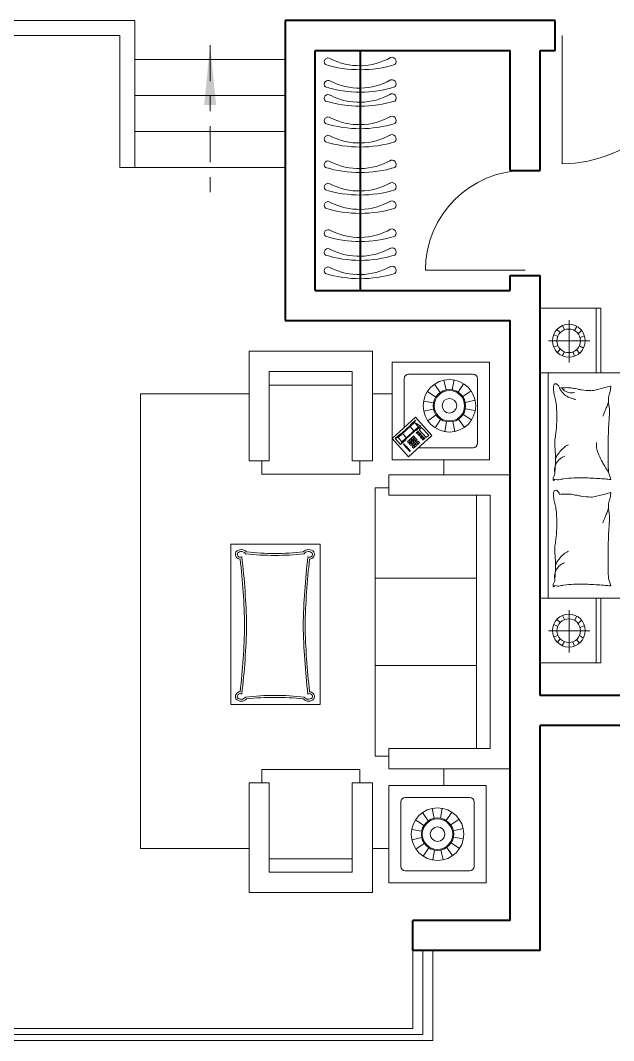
# Model space of a CAD drawing. Header units: millimetres. Extents: x 2835.4 to 2865.6, y 2144.9 to 2157.4.
# Drawn here: x 2856.47 to 2860.42, y 2144.9 to 2151.7 of the extents above; entities that cross this region are included whole.
import ezdxf

# ---------------------------------------------------------------- set-up
doc = ezdxf.new("R2010")
doc.units = ezdxf.units.MM
doc.linetypes.add('ACAD_ISO10W100', pattern=[18, 12, -3, 0, -3])
for name, color, linetype, lineweight in [('cOtAs 1', 254, 'Continuous', 5), ('FURNITURE', 220, 'Continuous', 5), ('Muro1', 162, 'Continuous', 40), ('Puertas', 52, 'Continuous', 5), ('WINDOW', 2, 'Continuous', 5)]:
    doc.layers.add(name, color=color, linetype=linetype, lineweight=lineweight)
doc.styles.get("Standard").update_dxf_attribs({"font": 'arial.ttf'})

# ---------------------------------------------------------------- blocks, each defined once
blk = doc.blocks.new('_ARROW')
blk.add_solid([(0, 0), (-1, 0.1), (-1, -0.1)])
blk = doc.blocks.new('apto.')
at = {"layer": 'cOtAs 1', "linetype": 'ACAD_ISO10W100', "lineweight": 5, "ltscale": 0.02}
blk.add_lwpolyline([(2857.7357, 2151.5372), (2857.7357, 2150.5504)], dxfattribs=at)
at = {"layer": 'FURNITURE', "linetype": 'ByBlock'}
for p, q in [((2860.3385, 2149.7842), (2859.9353, 2149.7842)), ((2859.9353, 2149.7842), (2859.9353, 2149.3522)), ((2860.3063, 2149.3522), (2860.3063, 2149.7842)), ((2860.3385, 2149.3522), (2860.3385, 2149.7842)), ((2860.1265, 2149.7036), (2860.1265, 2149.4218)), ((2860.0679, 2149.6209), (2860.0457, 2149.6417)), ((2860.0974, 2149.6402), (2860.0829, 2149.6677)), ((2860.1265, 2149.6763), (2860.1265, 2149.6451)), ((2860.1629, 2149.6352), (2860.1784, 2149.6627)), ((2860.1874, 2149.614), (2860.2106, 2149.6358)), ((2859.9905, 2149.5653), (2860.2657, 2149.5653)), ((2860.046, 2149.5653), (2860.0162, 2149.5653)), ((2860.0517, 2149.5958), (2860.0242, 2149.6082)), ((2860.2004, 2149.5879), (2860.2297, 2149.6003)), ((2858.8171, 2149.4969), (2857.9949, 2149.4969)), ((2857.9949, 2149.4969), (2857.9949, 2148.7669)), ((2858.8171, 2148.7669), (2858.8171, 2149.4969)), ((2860.0524, 2149.5351), (2860.0248, 2149.5244)), ((2860.0686, 2149.5111), (2860.0488, 2149.489)), ((2860.0955, 2149.4932), (2860.0819, 2149.4667)), ((2860.151, 2149.4921), (2860.162, 2149.4639)), ((2860.1762, 2149.5068), (2860.1958, 2149.4832)), ((2860.1961, 2149.5332), (2860.2228, 2149.5169)), ((2858.9479, 2148.7739), (2858.9479, 2149.4239)), ((2858.9479, 2149.4239), (2859.5979, 2149.4239)), ((2859.5979, 2149.4239), (2859.5979, 2148.7739)), ((2858.1299, 2149.3619), (2858.3905, 2149.3619)), ((2858.1299, 2148.7669), (2858.1299, 2149.3619)), ((2858.3905, 2149.3619), (2858.6821, 2149.3619)), ((2858.6821, 2149.3619), (2858.6821, 2148.7669)), ((2859.9353, 2149.3522), (2860.3385, 2149.3522)), ((2861.9353, 2149.3522), (2859.9353, 2149.3522)), ((2859.9353, 2149.3522), (2859.9353, 2147.8522)), ((2859.9876, 2149.3522), (2859.9876, 2147.8522)), ((2859.0279, 2148.9874), (2859.0279, 2149.3139)), ((2859.0579, 2149.3439), (2859.4879, 2149.3439)), ((2859.2303, 2149.2774), (2859.2685, 2149.2222)), ((2859.293, 2149.3045), (2859.3072, 2149.2389)), ((2859.3613, 2149.3056), (2859.3492, 2149.2396)), ((2859.4247, 2149.2805), (2859.3884, 2149.2242)), ((2859.5179, 2149.3139), (2859.5179, 2148.8839)), ((2857.9949, 2149.2139), (2857.2726, 2149.2139)), ((2857.2726, 2149.2139), (2857.2726, 2146.1816)), ((2858.6821, 2149.2719), (2858.1299, 2149.2719)), ((2858.9479, 2149.2139), (2858.8171, 2149.2139)), ((2859.1829, 2149.2283), (2859.2393, 2149.1919)), ((2859.4738, 2149.2331), (2859.4186, 2149.1949)), ((2860.3736, 2149.2568), (2860.291, 2149.2361)), ((2860.4036, 2149.2643), (2860.3736, 2149.2568)), ((2859.1578, 2149.1648), (2859.2238, 2149.1528)), ((2859.501, 2149.1704), (2859.4354, 2149.1563)), ((2859.1589, 2149.0965), (2859.2245, 2149.1107)), ((2859.1861, 2149.0339), (2859.2412, 2149.0721)), ((2859.477, 2149.0387), (2859.4206, 2149.075)), ((2859.5021, 2149.1022), (2859.4361, 2149.1142)), ((2859.1041, 2149.0565), (2858.9479, 2148.9149)), ((2859.0975, 2149.0219), (2858.9876, 2148.9223)), ((2859.0653, 2148.9992), (2859.072, 2149.0086)), ((2859.072, 2149.0086), (2859.1041, 2149.0377)), ((2859.1041, 2149.0377), (2859.0975, 2149.0219)), ((2859.0975, 2149.0219), (2859.1233, 2148.9934)), ((2859.1233, 2148.9934), (2859.0975, 2149.0219)), ((2859.0975, 2149.0219), (2859.1401, 2148.9979)), ((2859.2135, 2148.9357), (2859.1041, 2149.0565)), ((2859.2351, 2148.9864), (2859.2715, 2149.0428)), ((2859.2986, 2148.9613), (2859.3106, 2149.0273)), ((2859.3669, 2148.9624), (2859.3527, 2149.028)), ((2859.4295, 2148.9896), (2859.3913, 2149.0448)), ((2858.9684, 2148.9147), (2859.003, 2148.946)), ((2859.003, 2148.946), (2859.0118, 2148.9507)), ((2859.0118, 2148.9507), (2859.0653, 2148.9992)), ((2859.1233, 2148.9934), (2859.0134, 2148.8938)), ((2859.0175, 2148.9494), (2859.0433, 2148.9209)), ((2859.045, 2148.916), (2859.0975, 2148.9636)), ((2859.0936, 2148.9665), (2859.0678, 2148.995)), ((2859.0975, 2148.9636), (2859.108, 2148.9688)), ((2859.108, 2148.9688), (2859.1404, 2148.9982)), ((2859.1126, 2148.9582), (2859.1094, 2148.9553)), ((2859.1094, 2148.9553), (2859.118, 2148.9459)), ((2859.1211, 2148.9487), (2859.1126, 2148.9582)), ((2859.1199, 2148.9648), (2859.1167, 2148.962)), ((2859.1167, 2148.962), (2859.1253, 2148.9525)), ((2859.118, 2148.9459), (2859.1211, 2148.9487)), ((2859.1284, 2148.9554), (2859.1199, 2148.9648)), ((2859.1249, 2148.9445), (2859.1218, 2148.9417)), ((2859.1218, 2148.9417), (2859.1303, 2148.9323)), ((2859.1401, 2148.9979), (2859.1233, 2148.9934)), ((2859.1335, 2148.9351), (2859.1249, 2148.9445)), ((2859.1253, 2148.9525), (2859.1284, 2148.9554)), ((2859.1443, 2148.9892), (2859.1276, 2148.974)), ((2859.1276, 2148.974), (2859.1753, 2148.9214)), ((2859.1322, 2148.9512), (2859.1291, 2148.9483)), ((2859.1291, 2148.9483), (2859.1376, 2148.9389)), ((2859.1408, 2148.9418), (2859.1322, 2148.9512)), ((2859.1376, 2148.9389), (2859.1408, 2148.9418)), ((2859.1446, 2148.9376), (2859.1414, 2148.9347)), ((2859.192, 2148.9365), (2859.1443, 2148.9892)), ((2859.1531, 2148.9281), (2859.1446, 2148.9376)), ((2859.1753, 2148.9214), (2859.192, 2148.9365)), ((2858.9479, 2148.9149), (2859.0574, 2148.7941)), ((2858.9876, 2148.9223), (2858.9684, 2148.9147)), ((2859.0045, 2148.8749), (2858.9684, 2148.9147)), ((2858.9876, 2148.9223), (2859.0134, 2148.8938)), ((2859.0134, 2148.8938), (2858.9876, 2148.9223)), ((2859.0041, 2148.8746), (2859.039, 2148.9063)), ((2859.0134, 2148.8938), (2859.0045, 2148.8749)), ((2859.0259, 2148.8801), (2859.023, 2148.8774)), ((2859.023, 2148.8774), (2859.0363, 2148.8627)), ((2859.0392, 2148.8653), (2859.0259, 2148.8801)), ((2859.039, 2148.9063), (2859.045, 2148.916)), ((2859.0585, 2148.9025), (2859.0499, 2148.8946)), ((2859.0499, 2148.8946), (2859.0591, 2148.8844)), ((2859.0574, 2148.7941), (2859.2135, 2148.9357)), ((2859.0677, 2148.8922), (2859.0585, 2148.9025)), ((2859.0591, 2148.8844), (2859.0677, 2148.8922)), ((2859.0695, 2148.9124), (2859.0608, 2148.9046)), ((2859.0608, 2148.9046), (2859.0701, 2148.8944)), ((2859.0737, 2148.8857), (2859.065, 2148.8779)), ((2859.065, 2148.8779), (2859.0743, 2148.8677)), ((2859.0787, 2148.9022), (2859.0695, 2148.9124)), ((2859.0701, 2148.8944), (2859.0787, 2148.9022)), ((2859.0805, 2148.9224), (2859.0718, 2148.9145)), ((2859.0718, 2148.9145), (2859.0811, 2148.9043)), ((2859.0829, 2148.8755), (2859.0737, 2148.8857)), ((2859.0743, 2148.8677), (2859.0829, 2148.8755)), ((2859.0847, 2148.8957), (2859.076, 2148.8878)), ((2859.076, 2148.8878), (2859.0853, 2148.8776)), ((2859.0897, 2148.9122), (2859.0805, 2148.9224)), ((2859.0893, 2148.8684), (2859.0807, 2148.8606)), ((2859.0811, 2148.9043), (2859.0897, 2148.9122)), ((2859.0914, 2148.9323), (2859.0828, 2148.9245)), ((2859.0828, 2148.9245), (2859.0921, 2148.9143)), ((2859.0939, 2148.8854), (2859.0847, 2148.8957)), ((2859.0853, 2148.8776), (2859.0939, 2148.8854)), ((2859.0956, 2148.9056), (2859.087, 2148.8978)), ((2859.087, 2148.8978), (2859.0963, 2148.8876)), ((2859.0986, 2148.8582), (2859.0893, 2148.8684)), ((2859.1007, 2148.9221), (2859.0914, 2148.9323)), ((2859.1003, 2148.8784), (2859.0917, 2148.8706)), ((2859.0917, 2148.8706), (2859.1009, 2148.8603)), ((2859.0921, 2148.9143), (2859.1007, 2148.9221)), ((2859.1049, 2148.8954), (2859.0956, 2148.9056)), ((2859.0963, 2148.8876), (2859.1049, 2148.8954)), ((2859.1066, 2148.9156), (2859.098, 2148.9077)), ((2859.098, 2148.9077), (2859.1073, 2148.8975)), ((2859.1096, 2148.8682), (2859.1003, 2148.8784)), ((2859.1009, 2148.8603), (2859.1096, 2148.8682)), ((2859.1113, 2148.8883), (2859.1027, 2148.8805)), ((2859.1027, 2148.8805), (2859.1119, 2148.8703)), ((2859.1159, 2148.9054), (2859.1066, 2148.9156)), ((2859.1073, 2148.8975), (2859.1159, 2148.9054)), ((2859.1206, 2148.8781), (2859.1113, 2148.8883)), ((2859.1119, 2148.8703), (2859.1206, 2148.8781)), ((2859.1223, 2148.8983), (2859.1137, 2148.8905)), ((2859.1137, 2148.8905), (2859.1229, 2148.8803)), ((2859.1315, 2148.8881), (2859.1223, 2148.8983)), ((2859.1229, 2148.8803), (2859.1315, 2148.8881)), ((2859.1303, 2148.9323), (2859.1335, 2148.9351)), ((2859.1372, 2148.9309), (2859.1341, 2148.9281)), ((2859.1341, 2148.9281), (2859.1427, 2148.9187)), ((2859.1458, 2148.9215), (2859.1372, 2148.9309)), ((2859.1414, 2148.9347), (2859.15, 2148.9253)), ((2859.1427, 2148.9187), (2859.1458, 2148.9215)), ((2859.1496, 2148.9173), (2859.1464, 2148.9145)), ((2859.1464, 2148.9145), (2859.155, 2148.9051)), ((2859.1581, 2148.9079), (2859.1496, 2148.9173)), ((2859.15, 2148.9253), (2859.1531, 2148.9281)), ((2859.1569, 2148.924), (2859.1538, 2148.9211)), ((2859.1538, 2148.9211), (2859.1623, 2148.9117)), ((2859.155, 2148.9051), (2859.1581, 2148.9079)), ((2859.1655, 2148.9145), (2859.1569, 2148.924)), ((2859.1623, 2148.9117), (2859.1655, 2148.9145)), ((2859.0363, 2148.8627), (2859.0392, 2148.8653)), ((2859.041, 2148.8634), (2859.0381, 2148.8607)), ((2859.0381, 2148.8607), (2859.0514, 2148.846)), ((2859.0544, 2148.8487), (2859.041, 2148.8634)), ((2859.0514, 2148.846), (2859.0544, 2148.8487)), ((2859.0562, 2148.8467), (2859.0532, 2148.844)), ((2859.0532, 2148.844), (2859.0666, 2148.8293)), ((2859.0695, 2148.832), (2859.0562, 2148.8467)), ((2859.0666, 2148.8293), (2859.0695, 2148.832)), ((2859.0807, 2148.8606), (2859.09, 2148.8504)), ((2859.09, 2148.8504), (2859.0986, 2148.8582)), ((2859.4879, 2148.8539), (2859.1233, 2148.8539)), ((2857.9949, 2148.7669), (2858.1299, 2148.7669)), ((2858.0795, 2148.6769), (2858.0795, 2148.7669)), ((2858.0795, 2148.7669), (2858.0795, 2148.6769)), ((2858.6821, 2148.7669), (2858.8171, 2148.7669)), ((2858.7325, 2148.6769), (2858.7325, 2148.7669)), ((2859.5979, 2148.7739), (2858.9479, 2148.7739)), ((2859.293, 2148.7739), (2859.293, 2148.6721)), ((2858.0795, 2148.6769), (2858.7325, 2148.6769)), ((2859.7353, 2148.6721), (2858.9253, 2148.6721)), ((2858.9253, 2148.6721), (2858.9253, 2148.5371)), ((2859.7353, 2146.7144), (2859.7353, 2148.6721)), ((2858.8353, 2146.799), (2858.8353, 2148.5875)), ((2858.8353, 2148.5875), (2858.9253, 2148.5875)), ((2858.9253, 2148.5875), (2858.8353, 2148.5875)), ((2858.9253, 2148.5371), (2859.6003, 2148.5371)), ((2859.5103, 2148.5371), (2859.5103, 2146.8494)), ((2859.6003, 2148.5371), (2859.6003, 2146.8494)), ((2860.3736, 2148.5476), (2860.291, 2148.5269)), ((2860.4036, 2148.5551), (2860.3736, 2148.5476)), ((2858.4688, 2148.2107), (2857.8727, 2148.2107)), ((2857.8727, 2148.2107), (2857.8727, 2147.1416)), ((2858.4688, 2147.1416), (2858.4688, 2148.2107)), ((2858.8353, 2147.9849), (2859.5103, 2147.9849)), ((2860.3385, 2147.8522), (2859.9353, 2147.8522)), ((2859.9353, 2147.8522), (2859.9353, 2147.4202)), ((2859.9353, 2147.8522), (2861.9353, 2147.8522)), ((2860.3063, 2147.4202), (2860.3063, 2147.8522)), ((2860.3385, 2147.4202), (2860.3385, 2147.8522)), ((2860.0974, 2147.7082), (2860.0829, 2147.7357)), ((2860.1265, 2147.7716), (2860.1265, 2147.4898)), ((2860.1265, 2147.7443), (2860.1265, 2147.7131)), ((2860.1629, 2147.7032), (2860.1784, 2147.7307)), ((2860.0517, 2147.6638), (2860.0242, 2147.6762)), ((2860.0679, 2147.6889), (2860.0457, 2147.7097)), ((2860.1874, 2147.682), (2860.2106, 2147.7038)), ((2860.2004, 2147.6559), (2860.2297, 2147.6683)), ((2859.9905, 2147.6333), (2860.2657, 2147.6333)), ((2860.046, 2147.6333), (2860.0162, 2147.6333)), ((2860.0524, 2147.6031), (2860.0248, 2147.5924)), ((2860.0686, 2147.5791), (2860.0488, 2147.557)), ((2860.1961, 2147.6012), (2860.2228, 2147.5849)), ((2860.0955, 2147.5612), (2860.0819, 2147.5347)), ((2860.151, 2147.5601), (2860.162, 2147.5319)), ((2860.1762, 2147.5748), (2860.1958, 2147.5512)), ((2858.8353, 2147.4016), (2859.5103, 2147.4016)), ((2859.9353, 2147.4202), (2860.3385, 2147.4202)), ((2857.8727, 2147.1416), (2858.4688, 2147.1416)), ((2859.6003, 2146.8494), (2858.9253, 2146.8494)), ((2858.9253, 2146.8494), (2858.9253, 2146.7144)), ((2858.8353, 2146.799), (2858.9253, 2146.799)), ((2858.9253, 2146.799), (2858.8353, 2146.799)), ((2858.0795, 2146.7096), (2858.7325, 2146.7096)), ((2858.0795, 2146.7096), (2858.0795, 2146.6196)), ((2858.0795, 2146.6196), (2858.0795, 2146.7096)), ((2858.7325, 2146.7096), (2858.7325, 2146.6196)), ((2858.9253, 2146.7144), (2859.7353, 2146.7144)), ((2859.293, 2146.7144), (2859.293, 2146.6031)), ((2857.9949, 2145.8896), (2857.9949, 2146.6196)), ((2857.9949, 2146.6196), (2858.1299, 2146.6196)), ((2858.1299, 2146.6196), (2858.1299, 2146.0246)), ((2858.6821, 2146.0246), (2858.6821, 2146.6196)), ((2858.6821, 2146.6196), (2858.8171, 2146.6196)), ((2858.8171, 2146.6196), (2858.8171, 2145.8896)), ((2858.9257, 2146.6031), (2859.5757, 2146.6031)), ((2858.9257, 2145.9531), (2858.9257, 2146.6031)), ((2859.5757, 2146.6031), (2859.5757, 2145.9531)), ((2859.0057, 2146.4931), (2859.0057, 2146.0631)), ((2859.4657, 2146.5231), (2859.0357, 2146.5231)), ((2859.4957, 2146.0631), (2859.4957, 2146.4931)), ((2859.1511, 2146.4219), (2859.1893, 2146.3668)), ((2859.2138, 2146.4491), (2859.2279, 2146.3835)), ((2859.282, 2146.4502), (2859.27, 2146.3842)), ((2859.3455, 2146.4251), (2859.3092, 2146.3687)), ((2859.1037, 2146.3729), (2859.1601, 2146.3365)), ((2859.3946, 2146.3776), (2859.3394, 2146.3395)), ((2859.0786, 2146.3094), (2859.1446, 2146.2974)), ((2859.4218, 2146.315), (2859.3562, 2146.3008)), ((2859.0797, 2146.2411), (2859.1453, 2146.2553)), ((2859.1068, 2146.1785), (2859.162, 2146.2167)), ((2859.3978, 2146.1832), (2859.3414, 2146.2196)), ((2859.4229, 2146.2467), (2859.3569, 2146.2588)), ((2857.2726, 2146.1816), (2857.9949, 2146.1816)), ((2858.8171, 2146.1816), (2858.9257, 2146.1816)), ((2859.1559, 2146.131), (2859.1923, 2146.1874)), ((2859.2194, 2146.1059), (2859.2314, 2146.1719)), ((2859.2877, 2146.107), (2859.2735, 2146.1726)), ((2859.3503, 2146.1342), (2859.3121, 2146.1894)), ((2858.6821, 2146.1146), (2858.1299, 2146.1146)), ((2858.1299, 2146.0246), (2858.3905, 2146.0246)), ((2858.3905, 2146.0246), (2858.6821, 2146.0246)), ((2859.0357, 2146.0331), (2859.4657, 2146.0331)), ((2859.5757, 2145.9531), (2858.9257, 2145.9531)), ((2858.8171, 2145.8896), (2857.9949, 2145.8896)), ((2859.0853, 2145.5022), (2859.0853, 2144.9822)), ((2859.0853, 2145.5022), (2859.0853, 2145.2062)), ((2859.1519, 2145.5022), (2859.1519, 2144.9422)), ((2859.2186, 2145.5022), (2859.2186, 2144.9022)), ((2859.1519, 2144.9422), (2856.0186, 2144.9422)), ((2859.0853, 2144.9822), (2856.0853, 2144.9822)), ((2859.2186, 2144.9022), (2855.9519, 2144.9022))]:
    blk.add_line(p, q, dxfattribs=at)
for centre, radius in [((2860.1255, 2149.567), 0.1094), ((2860.1247, 2149.5664), 0.0787), ((2859.3299, 2149.1335), 0.175), ((2859.3299, 2149.1335), 0.1079), ((2859.3299, 2149.1335), 0.1013), ((2859.3299, 2149.1335), 0.0486), ((2860.1255, 2147.635), 0.1094), ((2860.1247, 2147.6344), 0.0787), ((2859.2507, 2146.2781), 0.175), ((2859.2507, 2146.2781), 0.1079), ((2859.2507, 2146.2781), 0.1013), ((2859.2507, 2146.2781), 0.0486)]:
    blk.add_circle(centre, radius, dxfattribs=at)
for centre, radius, start, end in [((2858.7294, 2151.8244), 0.4242, 243.06448, 299.43347), ((2858.947, 2151.4284), 0.0281, 314.15814, 128.29433), ((2858.5215, 2151.4264), 0.0253, 51.70567, 225.84186), ((2858.7353, 2152.158), 0.7847, 252.85351, 287.14649), ((2858.5215, 2151.2769), 0.0253, 51.70567, 225.84186), ((2858.7353, 2152.0086), 0.7847, 252.85351, 287.14649), ((2858.7294, 2151.675), 0.4242, 243.06448, 299.43347), ((2858.947, 2151.279), 0.0281, 314.15814, 128.29433), ((2858.5215, 2151.1828), 0.0253, 51.70567, 225.84186), ((2858.7294, 2151.5809), 0.4242, 243.06448, 299.43347), ((2858.947, 2151.1848), 0.0281, 314.15814, 128.29433), ((2858.7353, 2151.9145), 0.7847, 252.85351, 287.14649), ((2858.5215, 2151.0334), 0.0253, 51.70567, 225.84186), ((2858.7294, 2151.4314), 0.4242, 243.06448, 299.43347), ((2858.947, 2151.0354), 0.0281, 314.15814, 128.29433), ((2858.7353, 2151.7651), 0.7847, 252.85351, 287.14649), ((2858.5215, 2150.9111), 0.0253, 51.70567, 225.84186), ((2858.7294, 2151.3091), 0.4242, 243.06448, 299.43347), ((2858.947, 2150.9131), 0.0281, 314.15814, 128.29433), ((2858.7353, 2151.6428), 0.7847, 252.85351, 287.14649), ((2858.5215, 2150.7406), 0.0253, 51.70567, 225.84186), ((2858.7353, 2151.4722), 0.7847, 252.85351, 287.14649), ((2858.7294, 2151.1386), 0.4242, 243.06448, 299.43347), ((2858.947, 2150.7426), 0.0281, 314.15814, 128.29433), ((2858.5215, 2150.5912), 0.0253, 51.70567, 225.84186), ((2858.7353, 2151.3228), 0.7847, 252.85351, 287.14649), ((2858.7294, 2150.9892), 0.4242, 243.06448, 299.43347), ((2858.947, 2150.5932), 0.0281, 314.15814, 128.29433), ((2858.5215, 2150.4689), 0.0253, 51.70567, 225.84186), ((2858.7353, 2151.2005), 0.7847, 252.85351, 287.14649), ((2858.7294, 2150.8669), 0.4242, 243.06448, 299.43347), ((2858.947, 2150.4709), 0.0281, 314.15814, 128.29433), ((2858.5215, 2150.2821), 0.0253, 51.70567, 225.84186), ((2858.7294, 2150.6801), 0.4242, 243.06448, 299.43347), ((2858.947, 2150.2841), 0.0281, 314.15814, 128.29433), ((2858.7353, 2151.0137), 0.7847, 252.85351, 287.14649), ((2858.5215, 2150.1559), 0.0253, 51.70567, 225.84186), ((2858.7294, 2150.554), 0.4242, 243.06448, 299.43347), ((2858.947, 2150.158), 0.0281, 314.15814, 128.29433), ((2858.7353, 2150.8876), 0.7847, 252.85351, 287.14649), ((2858.5215, 2150.0336), 0.0253, 51.70567, 225.84186), ((2858.7294, 2150.4317), 0.4242, 243.06448, 299.43347), ((2858.947, 2150.0357), 0.0281, 314.15814, 128.29433), ((2858.7353, 2150.7653), 0.7847, 252.85351, 287.14649), ((2859.0579, 2149.3139), 0.03, 90, 180), ((2859.4879, 2149.3139), 0.03, 0, 90), ((2860.0374, 2149.2674), 0.0131, 63.41948, 168.72762), ((2860.028, 2149.2485), 0.0342, 4.40021, 63.41948), ((2860.1132, 2149.2523), 0.0904, 168.72762, 180), ((2860.1839, 2149.2523), 0.1611, 180, 188.43719), ((2860.326, 2149.2734), 0.3048, 188.43719, 195.74398), ((2860.1151, 2148.7624), 0.4918, 90, 96.23236), ((2860.1865, 2149.3153), 0.1399, 207.20359, 224.90238), ((2860.1505, 2149.306), 0.0899, 216.26407, 228.55709), ((2860.1865, 2149.3153), 0.1399, 224.90238, 242.60117), ((2860.1259, 2149.2781), 0.0526, 228.55709, 244.64488), ((2860.168, 2149.3671), 0.1511, 244.64488, 248.18508), ((2860.1883, 2149.4176), 0.2056, 248.18508, 251.2201), ((2860.1151, 2149.0502), 0.204, 80.31563, 90), ((2860.1402, 2149.2762), 0.0562, 251.2201, 270), ((2860.1402, 2149.3115), 0.0915, 270, 284.68511), ((2860.0011, 2148.3819), 0.882, 77.80162, 80.31563), ((2860.2545, 2149.5539), 0.3171, 257.80162, 261.99495), ((2860.302, 2149.8923), 0.6588, 261.99495, 267.33512), ((2860.2746, 2149.3018), 0.0677, 267.33512, 284.04519), ((2860.1752, 2149.2759), 0.2297, 342.61359, 350.5159), ((2860.1347, 2149.2826), 0.2708, 350.5159, 355.91706), ((2860.4038, 2149.2634), 0.000917, 355.91706, 104.04494), ((2859.7995, 2149.1249), 0.2422, 7.54685, 15.74398), ((2859.3629, 2149.0671), 0.6827, 0, 7.54685), ((2860.1865, 2149.3153), 0.1399, 242.60117, 253.48502), ((2860.1865, 2149.3153), 0.1399, 253.48502, 264.36887), ((2859.6833, 2149.3792), 0.7387, 340.57202, 342.80178), ((2860.5346, 2149.1685), 0.1459, 173.56595, 191.55856), ((2860.5086, 2149.1715), 0.1197, 162.61359, 173.56595), ((2859.6833, 2149.3792), 0.7387, 334.68893, 336.51559), ((2859.6833, 2149.3792), 0.7387, 336.51559, 338.34226), ((2859.6833, 2149.3792), 0.7387, 338.34226, 340.57202), ((2860.1663, 2149.0932), 0.2301, 357.25094, 11.55856), ((2858.9929, 2149.1495), 1.4048, 355.38242, 357.25094), ((2858.9966, 2149.0671), 1.049, 353.9133, 0), ((2861.6056, 2148.9385), 1.2165, 175.38242, 177.39037), ((2859.5133, 2149.012), 0.5293, 349.81012, 353.9133), ((2863.7491, 2148.8408), 3.3622, 177.39037, 179.02962), ((2859.4879, 2148.8839), 0.03, 270, 0), ((2860.3214, 2148.8853), 0.2897, 177.46141, 184.80185), ((2860.1842, 2148.8914), 0.1524, 169.81012, 177.46141), ((2860.2022, 2148.6895), 0.2002, 113.00277, 118.31676), ((2860.5813, 2148.8719), 0.2721, 176.4448, 184.08277), ((2866.1051, 2148.8009), 5.7185, 179.02962, 180.28654), ((2859.1626, 2148.788), 0.8732, 0.57574, 4.80185), ((2860.2545, 2148.694), 0.234, 152.76041, 159.13972), ((2860.1147, 2148.7659), 0.0768, 141.61143, 152.76041), ((2860.3615, 2148.5704), 0.3916, 136.18849, 141.61143), ((2860.2414, 2148.6857), 0.2252, 129.03494, 136.18849), ((2860.1306, 2148.8223), 0.0493, 118.31676, 129.03494), ((2860.3678, 2148.8566), 0.058, 184.08277, 200.67428), ((2860.7875, 2149.015), 0.5066, 200.67428, 204.32653), ((2861.631, 2149.3963), 1.4323, 204.32653, 206.49848), ((2860.1291, 2148.7026), 0.0992, 143.91364, 164.06476), ((2858.5416, 2148.7817), 1.4943, 358.09211, 0.57574), ((2860.1291, 2148.7026), 0.0992, 126.17665, 143.91364), ((2860.1291, 2148.7026), 0.0992, 108.43965, 126.17665), ((2860.629, 2148.8968), 0.3126, 206.49848, 212.13498), ((2861.5507, 2148.7781), 1.164, 180.28654, 183.57397), ((2859.9783, 2148.689), 0.0539, 329.34875, 354.74081), ((2860.1291, 2148.7026), 0.0992, 164.06476, 184.21588), ((2859.2147, 2148.7593), 0.8208, 354.74081, 358.09211), ((2860.9812, 2149.1181), 0.7286, 212.13498, 215.82629), ((2860.5345, 2148.7147), 0.1459, 183.57397, 192.86904), ((2860.4365, 2148.6923), 0.0453, 192.86904, 207.28412), ((2860.328, 2148.6363), 0.0767, 16.22115, 27.28412), ((2860.0496, 2148.6468), 0.0289, 149.34875, 184.30254), ((2860.0458, 2148.6465), 0.0251, 184.30254, 201.7883), ((2860.0257, 2148.6385), 0.00342, 201.7883, 250.43603), ((2860.0253, 2148.6374), 0.00232, 250.43603, 11.89306), ((2860.0317, 2148.6388), 0.00428, 111.9904, 191.89306), ((2860.036, 2148.6283), 0.0156, 68.57902, 111.9904), ((2860.0537, 2148.6733), 0.0328, 248.57902, 278.13348), ((2860.0235, 2148.8844), 0.246, 278.13348, 282.10946), ((2860.1167, 2148.4499), 0.1983, 97.6809, 102.10946), ((2860.2122, 2147.7416), 0.9131, 93.36875, 97.6809), ((2860.1985, 2147.9756), 0.6787, 88.36691, 93.36875), ((2860.1789, 2147.2893), 1.3652, 86.94504, 88.36691), ((2859.525, 2135.0365), 13.6356, 86.49514, 86.94504), ((2860.3389, 2148.3259), 0.3212, 80.00164, 86.49514), ((2860.398, 2148.6613), 0.0193, 260.00164, 286.69777), ((2860.3177, 2148.6333), 0.0875, 7.12039, 16.22115), ((2860.4032, 2148.644), 0.00132, 286.69777, 7.12039), ((2860.1132, 2148.543), 0.0904, 168.72762, 180), ((2860.1839, 2148.543), 0.1611, 180, 188.43719), ((2860.0374, 2148.5581), 0.0131, 63.41948, 168.72762), ((2860.028, 2148.5393), 0.0342, 4.40021, 63.41948), ((2860.1151, 2148.0532), 0.4918, 90, 96.23236), ((2860.1151, 2148.341), 0.204, 80.31563, 90), ((2860.0011, 2147.6726), 0.882, 77.80162, 80.31563), ((2860.2545, 2148.8447), 0.3171, 257.80162, 261.99495), ((2860.302, 2149.183), 0.6588, 261.99495, 267.33512), ((2860.1752, 2148.5666), 0.2297, 342.61359, 350.5159), ((2860.1347, 2148.5734), 0.2708, 350.5159, 355.91706), ((2860.4038, 2148.5542), 0.000917, 355.91706, 104.04494), ((2860.326, 2148.5641), 0.3048, 188.43719, 195.74398), ((2859.7995, 2148.4157), 0.2422, 7.54685, 15.74398), ((2860.2746, 2148.5926), 0.0677, 267.33512, 284.04519), ((2860.5346, 2148.4593), 0.1459, 173.56595, 191.55856), ((2860.5086, 2148.4622), 0.1197, 162.61359, 173.56595), ((2859.3629, 2148.3578), 0.6827, 0, 7.54685), ((2859.6833, 2148.6699), 0.7387, 336.51559, 338.34226), ((2859.6833, 2148.6699), 0.7387, 338.34226, 340.57202), ((2859.6833, 2148.6699), 0.7387, 340.57202, 342.80178), ((2860.1663, 2148.384), 0.2301, 357.25094, 11.55856), ((2858.9966, 2148.3578), 1.049, 353.9133, 0), ((2859.6833, 2148.6699), 0.7387, 334.68893, 336.51559), ((2861.6056, 2148.2293), 1.2165, 175.38242, 177.39037), ((2858.9929, 2148.4403), 1.4048, 355.38242, 357.25094), ((2863.7491, 2148.1316), 3.3622, 177.39037, 179.02962), ((2860.3214, 2148.1761), 0.2897, 177.46141, 184.80185), ((2860.1842, 2148.1821), 0.1524, 169.81012, 177.46141), ((2859.5133, 2148.3027), 0.5293, 349.81012, 353.9133), ((2866.1051, 2148.0917), 5.7185, 179.02962, 180.28654), ((2857.9367, 2148.1439), 0.0329, 151.97105, 268.45203), ((2857.9429, 2148.1258), 0.0486, 43.3503, 136.3564), ((2857.9367, 2148.1439), 0.02, 156.85196, 301.1204), ((2857.9429, 2148.1258), 0.0357, 36.24706, 133.35066), ((2853.1478, 2147.5645), 4.8321, 1.24322, 6.68144), ((2858.1555, 2149.7372), 1.601, 263.4049, 270.41659), ((2858.1555, 2149.7372), 1.588, 263.59034, 270.41999), ((2858.1788, 2149.7372), 1.588, 269.58001, 276.40966), ((2858.1788, 2149.7372), 1.601, 269.58341, 276.5951), ((2863.1865, 2147.5645), 4.8321, 173.31856, 178.75678), ((2858.3914, 2148.1258), 0.0486, 43.6436, 136.6497), ((2858.3914, 2148.1258), 0.0357, 46.64934, 143.75294), ((2858.3975, 2148.1439), 0.02, 238.8796, 23.14804), ((2858.3975, 2148.1439), 0.0329, 271.54797, 28.02895), ((2859.1626, 2148.0787), 0.8732, 0.57574, 4.80185), ((2860.3615, 2147.8612), 0.3916, 136.18849, 141.61143), ((2860.2414, 2147.9764), 0.2252, 129.03494, 136.18849), ((2860.1306, 2148.113), 0.0493, 118.31676, 129.03494), ((2860.2022, 2147.9802), 0.2002, 113.00277, 118.31676), ((2853.1478, 2147.5645), 4.8192, 1.24656, 6.51011), ((2863.1865, 2147.5645), 4.8192, 173.48989, 178.75344), ((2858.5416, 2148.0725), 1.4943, 358.09211, 0.57574), ((2860.2545, 2147.9847), 0.234, 152.76041, 159.13972), ((2860.1147, 2148.0567), 0.0768, 141.61143, 152.76041), ((2860.1291, 2147.9934), 0.0992, 126.17665, 143.91364), ((2860.1291, 2147.9934), 0.0992, 108.43965, 126.17665), ((2861.5507, 2148.0689), 1.164, 180.28654, 183.57397), ((2860.1291, 2147.9934), 0.0992, 164.06476, 184.21588), ((2859.2147, 2148.0501), 0.8208, 354.74081, 358.09211), ((2860.1291, 2147.9934), 0.0992, 143.91364, 164.06476), ((2860.5345, 2148.0054), 0.1459, 183.57397, 192.86904), ((2860.0496, 2147.9375), 0.0289, 149.34875, 184.30254), ((2860.0458, 2147.9373), 0.0251, 184.30254, 201.7883), ((2860.0257, 2147.9292), 0.00342, 201.7883, 250.43603), ((2860.0253, 2147.9282), 0.00232, 250.43603, 11.89306), ((2859.9783, 2147.9798), 0.0539, 329.34875, 354.74081), ((2860.0317, 2147.9295), 0.00428, 111.9904, 191.89306), ((2860.036, 2147.919), 0.0156, 68.57902, 111.9904), ((2860.0537, 2147.9641), 0.0328, 248.57902, 278.13348), ((2860.0235, 2148.1752), 0.246, 278.13348, 282.10946), ((2860.1167, 2147.7407), 0.1983, 97.6809, 102.10946), ((2860.2122, 2147.0324), 0.9131, 93.36875, 97.6809), ((2860.1985, 2147.2663), 0.6787, 88.36691, 93.36875), ((2860.1789, 2146.5801), 1.3652, 86.94504, 88.36691), ((2859.525, 2134.3272), 13.6356, 86.49514, 86.94504), ((2860.3389, 2147.6167), 0.3212, 80.00164, 86.49514), ((2860.4365, 2147.983), 0.0453, 192.86904, 207.28412), ((2860.398, 2147.952), 0.0193, 260.00164, 286.69777), ((2860.328, 2147.9271), 0.0767, 16.22115, 27.28412), ((2860.3177, 2147.9241), 0.0875, 7.12039, 16.22115), ((2860.4032, 2147.9348), 0.00132, 286.69777, 7.12039), ((2853.1478, 2147.7742), 4.8192, 353.48989, 358.75344), ((2853.1478, 2147.7742), 4.8321, 353.31856, 358.75678), ((2863.1865, 2147.7742), 4.8321, 181.24322, 186.68144), ((2863.1865, 2147.7742), 4.8192, 181.24656, 186.51011), ((2857.9367, 2147.1949), 0.0329, 91.54797, 208.02895), ((2857.9429, 2147.213), 0.0486, 223.6436, 316.6497), ((2857.9367, 2147.1949), 0.02, 58.8796, 203.14804), ((2857.9429, 2147.213), 0.0357, 226.64934, 323.75294), ((2858.1555, 2145.6015), 1.601, 89.58341, 96.5951), ((2858.1555, 2145.6015), 1.588, 89.58001, 96.40966), ((2858.1788, 2145.6015), 1.601, 83.4049, 90.41659), ((2858.1788, 2145.6015), 1.588, 83.59034, 90.41999), ((2858.3914, 2147.213), 0.0486, 223.3503, 316.3564), ((2858.3914, 2147.213), 0.0357, 216.24706, 313.35066), ((2858.3975, 2147.1949), 0.02, 336.85196, 121.1204), ((2858.3975, 2147.1949), 0.0329, 331.97105, 88.45203), ((2859.0357, 2146.4931), 0.03, 90, 180), ((2859.4657, 2146.4931), 0.03, 0, 90), ((2859.0357, 2146.0631), 0.03, 180, 270), ((2859.4657, 2146.0631), 0.03, 270, 0)]:
    blk.add_arc(centre, radius, start, end, dxfattribs=at)
at = {"layer": 'Muro1'}
for points in [[(2858.2353, 2151.7022), (2858.2353, 2149.7022)], [(2860.0353, 2151.7022), (2858.2353, 2151.7022)], [(2860.0353, 2151.5022), (2860.0353, 2151.7022)], [(2858.4353, 2149.9022), (2858.4353, 2151.5022)], [(2858.4353, 2151.5022), (2859.7353, 2151.5022)], [(2858.7353, 2151.5022), (2858.7353, 2149.9022)], [(2859.7353, 2150.7022), (2859.7353, 2151.5022)], [(2859.9353, 2151.5022), (2860.0353, 2151.5022)], [(2859.9353, 2150.7022), (2859.9353, 2151.5022)], [(2859.7353, 2150.7022), (2859.9353, 2150.7022)], [(2859.7353, 2150.0022), (2859.9353, 2150.0022)], [(2859.7353, 2149.9022), (2859.7353, 2150.0022)], [(2859.9353, 2147.2022), (2859.9353, 2150.0022)], [(2858.4353, 2149.9022), (2859.7353, 2149.9022)], [(2858.2353, 2149.7022), (2859.7353, 2149.7022)], [(2859.7353, 2145.7022), (2859.7353, 2149.7022)], [(2860.7353, 2147.2022), (2859.9353, 2147.2022)], [(2859.9353, 2145.5022), (2859.9353, 2147.0022)], [(2860.7353, 2147.0022), (2859.9353, 2147.0022)], [(2859.7353, 2145.7022), (2859.0853, 2145.7022)], [(2859.0853, 2145.5022), (2859.0853, 2145.7022)], [(2859.9353, 2145.5022), (2859.0853, 2145.5022)]]:
    blk.add_lwpolyline(points, dxfattribs=at)
at = {"layer": 'Puertas', "linetype": 'ByBlock'}
for p, q in [((2860.0803, 2151.6022), (2860.0803, 2150.7472)), ((2859.8353, 2150.0372), (2859.1703, 2150.0372))]:
    blk.add_line(p, q, dxfattribs=at)
for centre, radius, start, end in [((2860.0803, 2151.6022), 0.855, 270, 0), ((2859.8353, 2150.0372), 0.665, 90, 180)]:
    blk.add_arc(centre, radius, start, end, dxfattribs=at)
at = {"layer": 'WINDOW'}
for p, q in [((2857.2353, 2151.7022), (2855.4353, 2151.7022)), ((2857.2353, 2150.7207), (2857.2353, 2151.7022)), ((2857.1353, 2151.6022), (2855.4353, 2151.6022)), ((2857.1353, 2150.7207), (2857.1353, 2151.6022)), ((2858.2353, 2151.4407), (2857.2353, 2151.4407)), ((2858.2353, 2151.2007), (2857.2353, 2151.2007)), ((2858.2353, 2150.9607), (2857.2353, 2150.9607)), ((2858.2353, 2150.7207), (2857.1353, 2150.7207))]:
    blk.add_line(p, q, dxfattribs=at)
at = {"layer": 'cOtAs 1', "linetype": 'ACAD_ISO10W100', "lineweight": 5, "ltscale": 0.02, "xscale": 0.4, "yscale": 0.4, "zscale": 0.4, "rotation": 90}
blk.add_blockref('_ARROW', (2857.7357, 2151.5372), dxfattribs=at)
at = {"layer": 'FURNITURE', "linetype": 'ByBlock', "text_generation_flag": 4, "width": 0.8, "flags": 1}
for tag, p in [('YSIZE', (2837.7162, 2156.5716)), ('XSIZE', (2837.7162, 2156.5716)), ('YSIZE', (2845.8353, 2156.6022)), ('XSIZE', (2845.8353, 2156.6022)), ('YSIZE', (2855.2353, 2156.6022)), ('XSIZE', (2855.2353, 2156.6022)), ('YSIZE', (2863.3543, 2156.5716)), ('XSIZE', (2863.3543, 2156.5716)), ('YSIZE', (2839.3296, 2156.3169)), ('XSIZE', (2839.3296, 2156.3169)), ('YSIZE', (2840.1069, 2156.2947)), ('XSIZE', (2840.1069, 2156.2947)), ('YSIZE', (2845.4167, 2156.3198)), ('XSIZE', (2845.4167, 2156.3198)), ('YSIZE', (2855.6538, 2156.3198)), ('XSIZE', (2855.6538, 2156.3198)), ('YSIZE', (2860.9636, 2156.2947)), ('XSIZE', (2860.9636, 2156.2947)), ('YSIZE', (2861.741, 2156.3169)), ('XSIZE', (2861.741, 2156.3169)), ('YSIZE', (2842.5375, 2156.2364)), ('XSIZE', (2842.5375, 2156.2364)), ('YSIZE', (2858.533, 2156.2364)), ('XSIZE', (2858.533, 2156.2364)), ('YSIZE', (2841.6987, 2156.0246)), ('XSIZE', (2841.6987, 2156.0246)), ('YSIZE', (2859.3718, 2156.0246)), ('XSIZE', (2859.3718, 2156.0246)), ('YSIZE', (2836.7281, 2155.653)), ('XSIZE', (2836.7281, 2155.653)), ('YSIZE', (2864.3424, 2155.653)), ('XSIZE', (2864.3424, 2155.653)), ('YSIZE', (2842.4424, 2155.5973)), ('XSIZE', (2842.4424, 2155.5973)), ('YSIZE', (2845.885, 2155.5825)), ('XSIZE', (2845.885, 2155.5825)), ('YSIZE', (2855.1855, 2155.5825)), ('XSIZE', (2855.1855, 2155.5825)), ('YSIZE', (2858.6281, 2155.5973)), ('XSIZE', (2858.6281, 2155.5973)), ('YSIZE', (2844.4096, 2155.2682)), ('XSIZE', (2844.4096, 2155.2682)), ('YSIZE', (2856.6609, 2155.2682)), ('XSIZE', (2856.6609, 2155.2682)), ('YSIZE', (2849.6054, 2154.9378)), ('XSIZE', (2849.6054, 2154.9378)), ('YSIZE', (2851.4651, 2154.9378)), ('XSIZE', (2851.4651, 2154.9378)), ('YSIZE', (2836.5353, 2154.6842)), ('XSIZE', (2836.5353, 2154.6842)), ('YSIZE', (2848.0353, 2154.6843)), ('XSIZE', (2848.0353, 2154.6843)), ('YSIZE', (2853.0353, 2154.6843)), ('XSIZE', (2853.0353, 2154.6843)), ('YSIZE', (2864.5353, 2154.6842)), ('XSIZE', (2864.5353, 2154.6842)), ('YSIZE', (2842.6353, 2154.6342)), ('XSIZE', (2842.6353, 2154.6342)), ('YSIZE', (2858.4352, 2154.6342)), ('XSIZE', (2858.4352, 2154.6342)), ('YSIZE', (2850.4353, 2154.4022)), ('XSIZE', (2850.4353, 2154.4022)), ('YSIZE', (2850.4353, 2154.4022)), ('XSIZE', (2850.4353, 2154.4022)), ('YSIZE', (2850.6353, 2154.4022)), ('XSIZE', (2850.6353, 2154.4022)), ('YSIZE', (2850.6353, 2154.4022)), ('XSIZE', (2850.6353, 2154.4022)), ('YSIZE', (2836.7281, 2153.721)), ('XSIZE', (2836.7281, 2153.721)), ('YSIZE', (2864.3424, 2153.721)), ('XSIZE', (2864.3424, 2153.721)), ('YSIZE', (2842.4424, 2153.6653)), ('XSIZE', (2842.4424, 2153.6653)), ('YSIZE', (2858.6281, 2153.6653)), ('XSIZE', (2858.6281, 2153.6653)), ('YSIZE', (2847.1232, 2153.5022)), ('XSIZE', (2847.1232, 2153.5022)), ('YSIZE', (2853.9473, 2153.5022)), ('XSIZE', (2853.9473, 2153.5022)), ('YSIZE', (2846.4824, 2153.2754)), ('XSIZE', (2846.4824, 2153.2754)), ('YSIZE', (2854.5881, 2153.2754)), ('XSIZE', (2854.5881, 2153.2754)), ('YSIZE', (2841.7353, 2152.9022)), ('XSIZE', (2841.7353, 2152.9022)), ('YSIZE', (2859.3353, 2152.9022)), ('XSIZE', (2859.3353, 2152.9022)), ('YSIZE', (2847.7167, 2152.2863)), ('XSIZE', (2847.7167, 2152.2863)), ('YSIZE', (2853.3538, 2152.2863)), ('XSIZE', (2853.3538, 2152.2863)), ('YSIZE', (2836.3853, 2151.5022)), ('XSIZE', (2836.3853, 2151.5022)), ('YSIZE', (2864.6853, 2151.5022)), ('XSIZE', (2864.6853, 2151.5022)), ('YSIZE', (2835.6353, 2150.2648)), ('XSIZE', (2835.6353, 2150.2648)), ('YSIZE', (2865.4353, 2150.2648)), ('XSIZE', (2865.4353, 2150.2648)), ('YSIZE', (2837.4459, 2150.0357)), ('XSIZE', (2837.4459, 2150.0357)), ('YSIZE', (2848.8284, 2150.032)), ('XSIZE', (2848.8284, 2150.032)), ('YSIZE', (2852.2421, 2150.032)), ('XSIZE', (2852.2421, 2150.032)), ('YSIZE', (2863.6246, 2150.0357)), ('XSIZE', (2863.6246, 2150.0357)), ('YSIZE', (2846.9144, 2149.8678)), ('XSIZE', (2846.9144, 2149.8678)), ('YSIZE', (2854.1561, 2149.8678)), ('XSIZE', (2854.1561, 2149.8678)), ('YSIZE', (2840.9424, 2149.5653)), ('XSIZE', (2840.9424, 2149.5653)), ('YSIZE', (2845.3455, 2149.5918)), ('XSIZE', (2845.3455, 2149.5918)), ('YSIZE', (2855.725, 2149.5918)), ('XSIZE', (2855.725, 2149.5918)), ('YSIZE', (2860.1281, 2149.5653)), ('XSIZE', (2860.1281, 2149.5653)), ('YSIZE', (2838.1777, 2149.472)), ('XSIZE', (2838.1777, 2149.472)), ('YSIZE', (2862.8928, 2149.472)), ('XSIZE', (2862.8928, 2149.472)), ('YSIZE', (2848.7997, 2148.8858)), ('XSIZE', (2848.7997, 2148.8858)), ('YSIZE', (2852.2708, 2148.8858)), ('XSIZE', (2852.2708, 2148.8858)), ('YSIZE', (2841.1353, 2148.6022)), ('XSIZE', (2841.1353, 2148.6022)), ('YSIZE', (2859.9353, 2148.6022)), ('XSIZE', (2859.9353, 2148.6022)), ('YSIZE', (2845.4877, 2148.1759)), ('XSIZE', (2845.4877, 2148.1759)), ('YSIZE', (2855.5828, 2148.1759)), ('XSIZE', (2855.5828, 2148.1759)), ('YSIZE', (2836.062, 2147.8073)), ('XSIZE', (2836.062, 2147.8073)), ('YSIZE', (2865.0085, 2147.8073)), ('XSIZE', (2865.0085, 2147.8073)), ('YSIZE', (2841.3353, 2147.7303)), ('XSIZE', (2841.3353, 2147.7303)), ('YSIZE', (2859.7353, 2147.7303)), ('XSIZE', (2859.7353, 2147.7303)), ('YSIZE', (2836.0759, 2147.6637)), ('XSIZE', (2836.0759, 2147.6637)), ('YSIZE', (2841.3353, 2147.6933)), ('XSIZE', (2841.3353, 2147.6933)), ('YSIZE', (2845.6353, 2147.6933)), ('XSIZE', (2845.6353, 2147.6933)), ('YSIZE', (2855.4353, 2147.6933)), ('XSIZE', (2855.4353, 2147.6933)), ('YSIZE', (2859.7353, 2147.6933)), ('XSIZE', (2859.7353, 2147.6933)), ('YSIZE', (2864.9946, 2147.6637)), ('XSIZE', (2864.9946, 2147.6637)), ('YSIZE', (2840.9424, 2147.6333)), ('XSIZE', (2840.9424, 2147.6333)), ('YSIZE', (2842.8444, 2147.6298)), ('XSIZE', (2842.8444, 2147.6298)), ('YSIZE', (2858.2261, 2147.6298)), ('XSIZE', (2858.2261, 2147.6298)), ('YSIZE', (2860.1281, 2147.6333)), ('XSIZE', (2860.1281, 2147.6333))]:
    blk.add_attdef(tag, p, '', height=0.000056, rotation=180, dxfattribs=at)

msp = doc.modelspace()

# ---------------------------------------------------------------- block references
msp.add_blockref('apto.', (0, 0))

doc.saveas('drawing.dxf')
